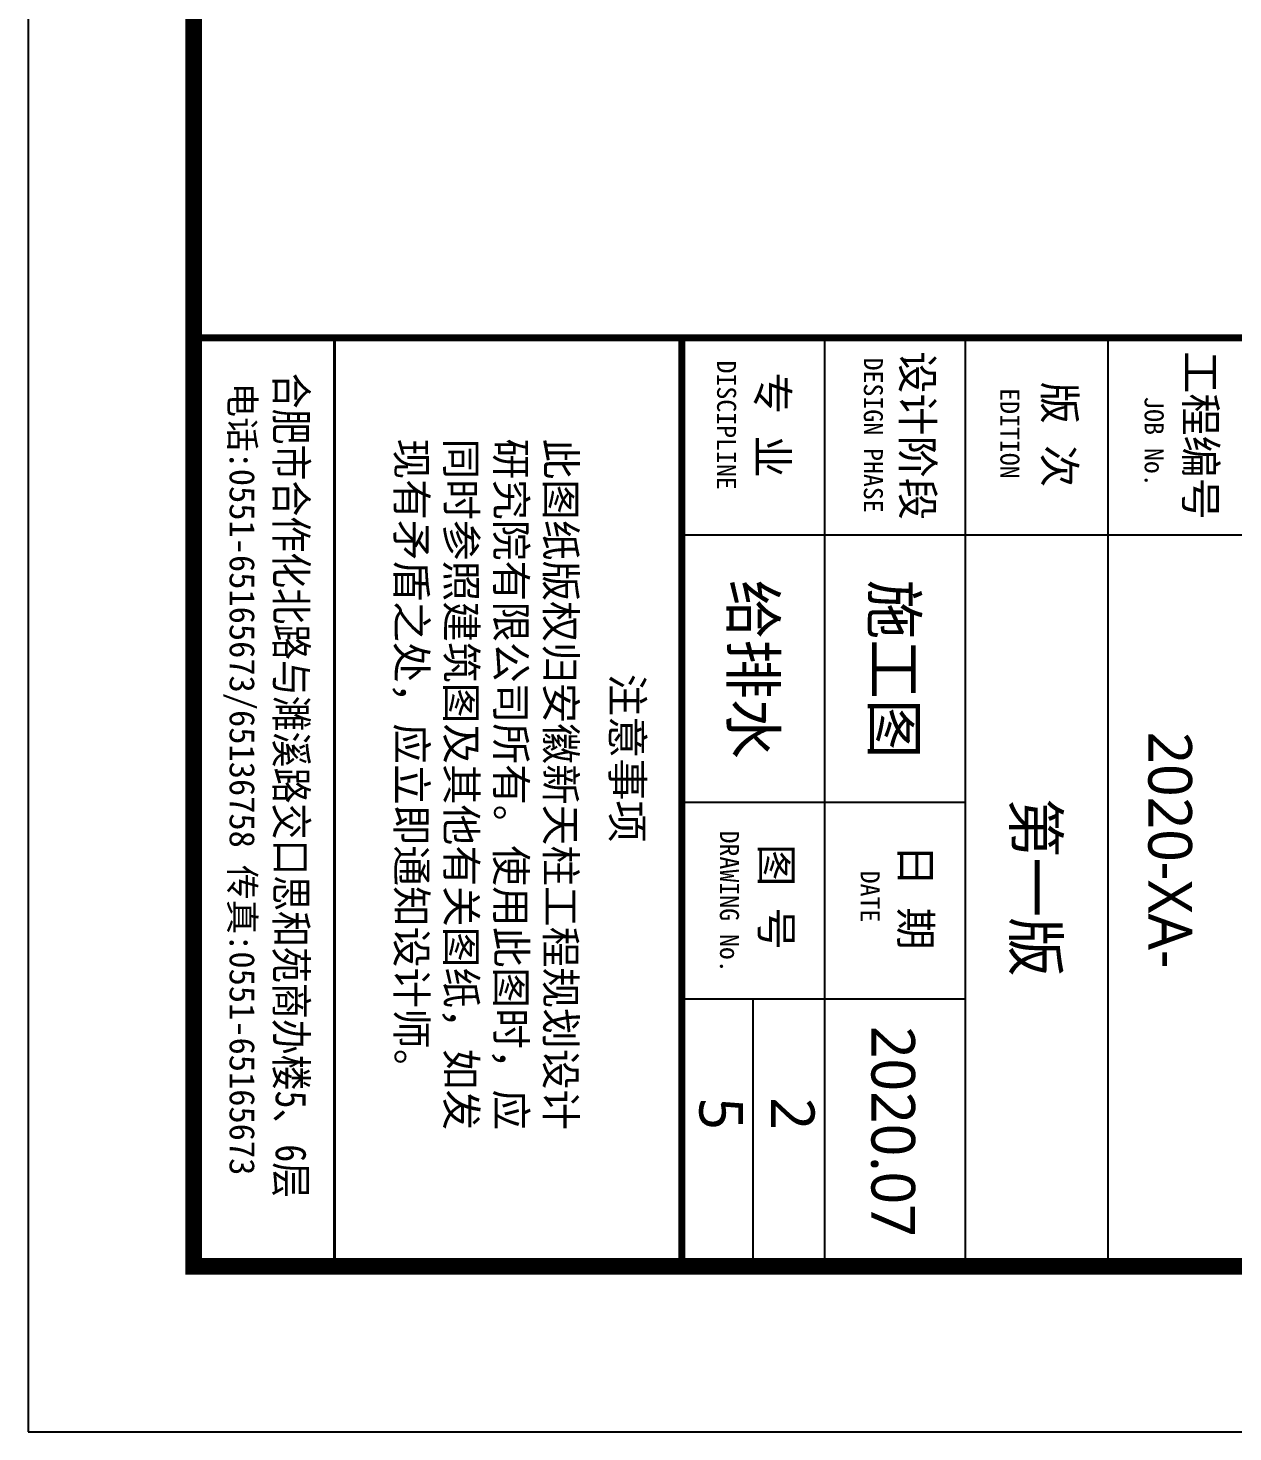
# Model space of a CAD drawing. Extents: x -4407041 to 173436, y -470270 to -29437.
# Drawn here: x -461864 to -443669, y -292187 to -270985 of the extents above; entities that cross this region are included whole.
import ezdxf

# ---------------------------------------------------------------- set-up
doc = ezdxf.new("R2010")
doc.units = 0
doc.header["$LTSCALE"] = 1000
doc.header["$MEASUREMENT"] = 0
for name, color, linetype in [('46', 7, 'Continuous'), ('PUB_TEXT', 7, 'Continuous'), ('PUB_TITLE', 4, 'Continuous'), ('TWT_TITLE', 7, 'Continuous')]:
    doc.layers.add(name, color=color, linetype=linetype)
doc.styles.add('-黑体', font='msyh.ttf', dxfattribs={"width": 0.8})
doc.styles.add('TQ', font='')
doc.styles.get('TQ').set_extended_font_data('SimSun')

# ---------------------------------------------------------------- blocks, each defined once
blk = doc.blocks.new('ly')
at = {"layer": 'PUB_TEXT', "insert": (-5884.1, 1715.1), "char_height": 212, "width": 5144.755, "attachment_point": 1, "style": 'TQ'}
blk.add_mtext('此图纸版权归安徽新天柱工程规划设计研究院有限公司所有。使用此图时，应同时参照建筑图及其他有关图纸，如发现有矛盾之处，应立即通知设计师。', dxfattribs=at)

msp = doc.modelspace()

# ---------------------------------------------------------------- linework, layer by layer
at = {"layer": 'PUB_TEXT'}
for p, q in [((-459364.6, -289693.2), (-459364.6, -287742.2)), ((-459364, -289686.9), (-458145.4, -289686.9))]:
    msp.add_line(p, q, dxfattribs=at)
at = {"layer": 'PUB_TITLE', "lineweight": 40}
msp.add_line((-457239, -275661.9), (-457239, -289686.9), dxfattribs=at)
at = {"layer": 'PUB_TITLE'}
for p, q in [((-449836.7, -275661.9), (-449836.7, -289730)), ((-447711.7, -275661.9), (-447711.7, -289686.9)), ((-445559.1, -275661.9), (-445559.1, -289686.9)), ((-451989.4, -278637.4), (-443434.1, -278637.4)), ((-451989.4, -282673.5), (-447711.7, -282673.5)), ((-451989.4, -285648.5), (-447711.7, -285648.5)), ((-450913.1, -289686.9), (-450913.1, -285648.5))]:
    msp.add_line(p, q, dxfattribs=at)
at = {"layer": 'PUB_TITLE', "lineweight": 40, "const_width": 106.2, "elevation": -69.6}
for points in [[(-315864, -275661.9), (-459364, -275661.9)], [(-451989.4, -275661.9), (-451989.4, -289618)]]:
    msp.add_lwpolyline(points, dxfattribs=at)
at = {"layer": 'TWT_TITLE'}
msp.add_lwpolyline([(-461864, -292186.9), (-313364, -292186.9), (-313364, -81936.9), (-461864, -81936.9)], close=True, dxfattribs=at)
at = {"layer": 'TWT_TITLE', "const_width": 250}
msp.add_lwpolyline([(-459364, -289686.9), (-315864, -289686.9), (-315864, -88186.9), (-459364, -88186.9)], close=True, dxfattribs=at)

# ---------------------------------------------------------------- block references
at = {"layer": 'PUB_TEXT', "xscale": 2.124999999068677, "yscale": 2.125000000232831, "zscale": 2.125000000000004, "rotation": 270}
msp.add_blockref('ly', (-457239, -289686.9, -69.6), dxfattribs=at)

# ---------------------------------------------------------------- texts
at = {"layer": '46', "linetype": 'Continuous', "style": '-黑体'}
for s, height, p in [('给排水', 660.81, (-451245.7, -279313.6, -69.6)), ('施工图', 660.81, (-449114.4, -279313.6, -69.6)), ('2020-XA-', 660.81, (-444947.3, -281607.9, -69.6)), ('第一版', 660.81, (-446978.2, -282609.3, -69.6)), ('2020.07', 660.81, (-449129.3, -286055, -69.6)), ('5', 660.8, (-451727, -287134.1, -69.6)), ('2', 660.8, (-450646, -287134.1, -69.6))]:
    msp.add_text(s, height=height, rotation=270, dxfattribs=at).set_placement(p)
at = {"layer": 'PUB_TEXT', "style": 'TQ'}
for s, height, p in [('     DISCIPLINE', 286.875, (-451458.7, -275030.5, -69.6)), ('     DESIGN PHASE', 286.875, (-449242.5, -274986.2, -69.6)), (' 设计阶段', 467.5, (-448665.4, -275545.2, -69.6)), (' 工程编号', 467.5, (-444390.4, -275545.2, -69.6)), ('  专 业', 467.5, (-450857, -275545.2, -69.6)), ('电话:0551-65165673/65136758 传真:0551-65165673', 382.5, (-458820.5, -276337.7, -139.1)), ('     EDITION', 286.875, (-447180.7, -275448.2, -69.6)), ('  版 次', 467.5, (-446520.8, -275690.2, -69.6)), ('      JOB No.', 286.875, (-445002, -275374, -69.6)), ('注意事项', 467.5, (-453048.8, -280736.1, -69.6)), ('     DRAWING No.', 286.875, (-451415.4, -282129.3, -69.6)), ('图 号', 467.5, (-450796.7, -283311, -69.6)), ('日 期', 467.5, (-448691.8, -283311, -69.6)), ('         DATE', 286.875, (-449289.8, -281954.2, -69.6))]:
    msp.add_text(s, height=height, rotation=270, dxfattribs=at).set_placement(p)
at = {"layer": 'PUB_TEXT', "style": 'TQ', "width": 0.85}
msp.add_text('合肥市合作化北路与濉溪路交口思和苑商办楼5、6层 ', height=467.5, rotation=270, dxfattribs=at).set_placement((-458125, -276190.6, -139.1))

doc.saveas('drawing.dxf')
